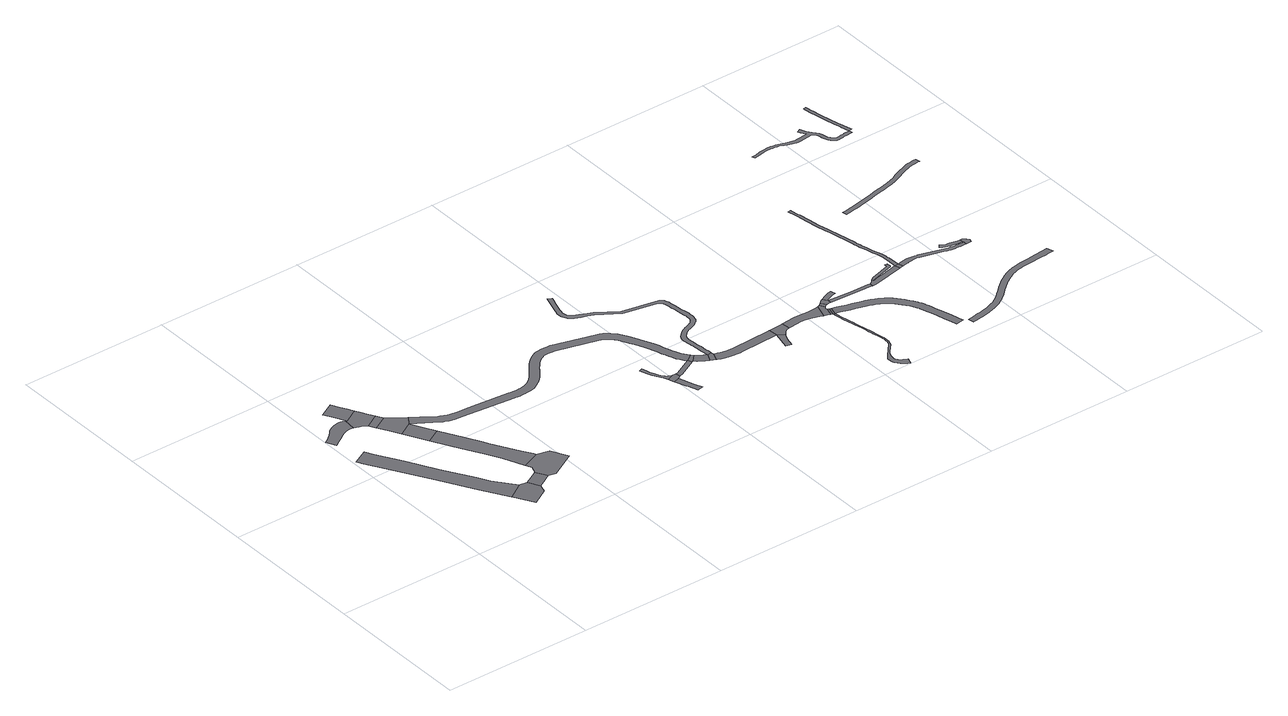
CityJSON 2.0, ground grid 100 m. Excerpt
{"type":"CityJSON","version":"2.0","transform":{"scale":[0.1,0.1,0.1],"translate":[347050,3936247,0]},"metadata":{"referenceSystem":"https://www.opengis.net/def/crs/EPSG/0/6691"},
"CityObjects":{
"road1":{"type":"Road","attributes":{"function":"1","RoadStructureAttribute.sectionType":"1"},"geometry":[{"type":"MultiSurface","lod":"1","boundaries":[[[0,1,2,3,4,5,6,7,8,9,10,11,12,13]]]}]},
"road2":{"type":"Road","attributes":{"RoadStructureAttribute.sectionType":"1"},"geometry":[{"type":"MultiSurface","lod":"1","boundaries":[[[14,15,16,17,18,19,20,21,22,23,24,25,26,27,28,29,30,31,32,33,34,35,36,37,38,39,40,41,42]]]}]},
"road3":{"type":"Road","geometry":[{"type":"MultiSurface","lod":"1","boundaries":[[[43,44,6,5,45,46,47]]]}]},
"road4":{"type":"Road","attributes":{"function":"1","RoadStructureAttribute.sectionType":"7"},"geometry":[{"type":"MultiSurface","lod":"1","boundaries":[[[48,49,50,51,52,53,54]]]}]},
"road5":{"type":"Road","geometry":[{"type":"MultiSurface","lod":"1","boundaries":[[[41,55,56,57,58,59,60,61,62,51,50,42]]]}]},
"road6":{"type":"Road","geometry":[{"type":"MultiSurface","lod":"1","boundaries":[[[59,63,64,60]]]}]},
"road7":{"type":"Road","geometry":[{"type":"MultiSurface","lod":"1","boundaries":[[[65,66,67,64,63,68,69]]]}]},
"road8":{"type":"Road","geometry":[{"type":"MultiSurface","lod":"1","boundaries":[[[70,71,44,43,72,73]]]}]},
"road9":{"type":"Road","attributes":{"function":"1","RoadStructureAttribute.sectionType":"1"},"geometry":[{"type":"MultiSurface","lod":"1","boundaries":[[[74,75,76,77,78,79,80,81,82,83,84,85,86,87]]]}]},
"road10":{"type":"Road","geometry":[{"type":"MultiSurface","lod":"1","boundaries":[[[88,89,90,81,80,91,92,70,73]]]}]},
"road11":{"type":"Road","attributes":{"RoadStructureAttribute.sectionType":"1"},"geometry":[{"type":"MultiSurface","lod":"1","boundaries":[[[93,74,87,94,65,95,96,97,98,99,100,101,102,103,104,105,106,107,108,109,110,111,112,113,114,115,116,117,118,119,120,121,122,123,124,125,126,127,128,129,130,131,132,133,134,135,136,137,138,139,140,141,142,143,144,145,146,147,148,149,150,151,152,153,154,155,156,157,158,159,160,161,162,163,164,165,166,167,168,169,170,171,172,173,174,175,176,177,178,179,180,181,182,183,184,185,186,187,188,189,190,191,192,193,194,195,196,197,198,199,200,201,202,203,204,205,206,207,208,209,210,211,212,213,214,215,216,217,218,219,220,221,222,223,224,225,226,227,228,229,230,231,232,233,234,235,236,237,238,239,240,241,242,243,244,245,246,247,248,249,250,251,252,253,66,65,69]]]}]},
"road12":{"type":"Road","attributes":{"RoadStructureAttribute.sectionType":"1"},"geometry":[{"type":"MultiSurface","lod":"1","boundaries":[[[254,255,256,257,258,259,260,261,262,263,264,265,266,267,268,269,270,271,272,273,274,275]]]}]},
"road13":{"type":"Road","attributes":{"RoadStructureAttribute.sectionType":"1"},"geometry":[{"type":"MultiSurface","lod":"1","boundaries":[[[276,277,278,279,280,281,282]]]}]},
"road14":{"type":"Road","geometry":[{"type":"MultiSurface","lod":"1","boundaries":[[[281,283,284,254,275,282]]]}]},
"road15":{"type":"Road","attributes":{"RoadStructureAttribute.sectionType":"1"},"geometry":[{"type":"MultiSurface","lod":"1","boundaries":[[[285,284,283,286,287,169]]]}]},
"road16":{"type":"Road","geometry":[{"type":"MultiSurface","lod":"1","boundaries":[[[170,169,287,288,289]]]}]},
"road17":{"type":"Road","attributes":{"RoadStructureAttribute.sectionType":"1"},"geometry":[{"type":"MultiSurface","lod":"1","boundaries":[[[290,291,292,293,289,288,294,295,296,297,298,299]]]}]},
"road18":{"type":"Road","geometry":[{"type":"MultiSurface","lod":"1","boundaries":[[[298,300,301,302,303,299]]]}]},
"road19":{"type":"Road","attributes":{"RoadStructureAttribute.sectionType":"1"},"geometry":[{"type":"MultiSurface","lod":"1","boundaries":[[[304,305,306,307,308,309,310,311,312,313,314,315,316,317,318,319,320,321,322,323,324,325,326,327,328,329,330,331,332,333,334,335,336,337,338,339,340,341,342,343,344,345,346,347,348,349,350,351,352,353,354,355,356,357,358,359,360,361,362,363,364,365,366,367,368,369,370,371,372,373,374,375,376,377,378,379,380,381,382,383,384,385,386,387,388,389,390,391,392,393,394,395,396,397,398,399,400,401,402,403,404,405,406,407,408,409,410,411,412,413,414,415,416,417,418,419,420,421,422,423,424,425,426,427,428,429,430,431,432,433,434,435,436,437,438,439,440,441,442,443,444,445,446,447,448,449,450,451,452,453,454,455,456,457,458,459,460,461,462,463,464,465,466,467,468,469,299,303]]]}]},
"road20":{"type":"Road","attributes":{"RoadStructureAttribute.sectionType":"1"},"geometry":[{"type":"MultiSurface","lod":"1","boundaries":[[[470,471,472,473,474,475,476,477,478,302,301,479,480,481,482,483,484,485,486,487,488]]]}]},
"road21":{"type":"Road","attributes":{"RoadStructureAttribute.sectionType":"1"},"geometry":[{"type":"MultiSurface","lod":"1","boundaries":[[[489,490,491,492,493,494,495,496,497,488]]]}]},
"road22":{"type":"Road","geometry":[{"type":"MultiSurface","lod":"1","boundaries":[[[498,499,500,501,502,503,504,505,470,488,497]]]}]},
"road23":{"type":"Road","attributes":{"RoadStructureAttribute.sectionType":"1"},"geometry":[{"type":"MultiSurface","lod":"1","boundaries":[[[506,507,508,509,503,502,510,511,512,513,514,515,516,517]]]}]},
"road24":{"type":"Road","geometry":[{"type":"MultiSurface","lod":"1","boundaries":[[[518,519,520,521,522,523,524,517,516,525,526]]]}]},
"road25":{"type":"Road","geometry":[{"type":"MultiSurface","lod":"1","boundaries":[[[527,528,529,518,526]]]}]},
"road26":{"type":"Road","attributes":{"RoadStructureAttribute.sectionType":"1"},"geometry":[{"type":"MultiSurface","lod":"1","boundaries":[[[527,530,531,532,528]]]}]},
"road27":{"type":"Road","attributes":{"RoadStructureAttribute.sectionType":"1"},"geometry":[{"type":"MultiSurface","lod":"1","boundaries":[[[533,534,524,523,535,536]]]}]},
"road28":{"type":"Road","geometry":[{"type":"MultiSurface","lod":"1","boundaries":[[[537,538,539,540,533,536,541,542]]]}]},
"road29":{"type":"Road","attributes":{"RoadStructureAttribute.sectionType":"1"},"geometry":[{"type":"MultiSurface","lod":"1","boundaries":[[[543,544,545,546,547,548,539,538]]]}]},
"road30":{"type":"Road","attributes":{"RoadStructureAttribute.sectionType":"1"},"geometry":[{"type":"MultiSurface","lod":"1","boundaries":[[[549,550,551,552,553,554,555,556,557,558,559,560,561,562,563,564,565,566,567,568,569,570,571,572,573,574,575,576,577,578,579,580,581,582,583,584,585,586,587,588,589,590,591,592,593,594,531,595,596,597,598,599,600,601,602,603,604,605,606,607,608,609,610,611,612,613,614,615,616,617,618,619,620,621,622,623,624,625,626,627,628,629,630,631,632,633,634,635,636,637,638,639,640,641,642,643,644,645,646,647,648,649,650,651,652,653,654,655,656,657,658,532,531,530,659,660,661,662,663,664,665,666,667,668,669,670,671,672,673,674,675,676,677,678,679,680,681,682,683,684,685,686,687,688,689,690,691,692,693,694,695,696,697,698,699,700,701,702,703,704,705,706,707,708]]]}]},
"road31":{"type":"Road","attributes":{"RoadStructureAttribute.sectionType":"1"},"geometry":[{"type":"MultiSurface","lod":"1","boundaries":[[[709,710,711,712,713,714,715,716,537,542]]]}]},
"road32":{"type":"Road","geometry":[{"type":"MultiSurface","lod":"1","boundaries":[[[717,718,719,714,713,720,721,722,723,724,725,726,727,728,729,730,731,732,733,734,735,736]]]}]},
"road33":{"type":"Road","attributes":{"RoadStructureAttribute.sectionType":"1"},"geometry":[{"type":"MultiSurface","lod":"1","boundaries":[[[735,737,738,739,740,741,742,743,744,745,746,747,748,736]]]}]},
"road34":{"type":"Road","geometry":[{"type":"MultiSurface","lod":"1","boundaries":[[[749,750,723,722]]]}]},
"road35":{"type":"Road","attributes":{"RoadStructureAttribute.sectionType":"1"},"geometry":[{"type":"MultiSurface","lod":"1","boundaries":[[[750,751,752,753,754,755,756,757,758,759,760,761,762,763,764,765,766,767,768,769,770,771,772,773,774,775,776,777,778,779,780,781,782,783,784,785,786,787,788,789,790,791,792,793,723]]]}]},
"road36":{"type":"Road","attributes":{"RoadStructureAttribute.sectionType":"1"},"geometry":[{"type":"MultiSurface","lod":"1","boundaries":[[[794,795,796,797,798,799,800,801,802,803,804,805,806,807,808,809,810,811,812,813,814,815,816,817,818,819,820,821,822,823,824,825,826,827,828,829,830,831,832,833,834,835,836,837,838,839,840,841,842,843,844,845,846,847,848,849,850,851,852,853,854,855,856,857,858,859,860,861,862,863,864,865,866,867,868,869,870,871,872,873,874,875,876,877,878]]]}]},
"road37":{"type":"Road","attributes":{"RoadStructureAttribute.sectionType":"1"},"geometry":[{"type":"MultiSurface","lod":"1","boundaries":[[[879,880,881,882,883,884,885,886,887,888,889,890,891,892,893,894,895,896,897,750,749,898,899,900,901,902,903,904,905,906,907,908,909,910,911,912,913,914,915,916,917,918]]]}]},
"road38":{"type":"Road","attributes":{"RoadStructureAttribute.sectionType":"1"},"geometry":[{"type":"MultiSurface","lod":"1","boundaries":[[[919,920,921,922,923,924,925,926,927,928,929,930,931,932,933,934]]]}]},
"road39":{"type":"Road","geometry":[{"type":"MultiSurface","lod":"1","boundaries":[[[935,936,937,938,939,940,941,942,934,933,943,944,879,918]]]}]},
"road40":{"type":"Road","attributes":{"RoadStructureAttribute.sectionType":"1"},"geometry":[{"type":"MultiSurface","lod":"1","boundaries":[[[945,946,947,948,949,950,951,952,953,954,955,956,957,958,959,960,961,962,963,964,965,966,967,968,969,970,971,972,973,974,975,976,977,978,979,980,981,982,983,984,985,986,987,988,989,990,991,992,993,994,995]]]}]},
"road41":{"type":"Road","geometry":[{"type":"MultiSurface","lod":"1","boundaries":[[[996,997,998,999,1000,1001,1002,1003,1004,1005,1006,1007,1008,1009,1010,1011,1012,1013,1014,1015,1016,1017,1018,1019,1020,1021,1022,1023,1024,1025,1026,1027,1028,1029,1030,1031,1032,1033,1034,1035,1036,1037,1038,1039,1040,1041,1042,1043,1044,1045,1046,1047,1048,1049,1050,1051,1052,1053,1054,1055,1056,1057,1058,1059,1060,1061,1062,1063,1064,1065,1066,1067,1068,1069,1070,1071,1072,1073,1074,1075,1076,1077,1078,1079,1080,1081,1082,1083,1084,1085,1086]]]}]},
"road42":{"type":"Road","attributes":{"RoadStructureAttribute.sectionType":"1"},"geometry":[{"type":"MultiSurface","lod":"1","boundaries":[[[1087,1088,1089,1090,1091,1092,1093,1094,1095,1096,1097,1098,1099,1100,1101,1102,1103,1086]]]}]}
},
"vertices":[
[23,1190,0],[47,1147,0],[82,1087,0],[261,779,0],[410,523,0],[512,349,0],[622,417,0],[518,556,0],[505,578,0],[474,631,0],[356,834,0],[246,1026,0],[152,1190,0],[123,1242,0],
[219,1566,0],[206,1569,0],[194,1570,0],[189,1570,0],[181,1569,0],[166,1567,0],[150,1563,0],[133,1557,0],[122,1552,0],[112,1545,0],[100,1536,0],[87,1523,0],[66,1501,0],[52,1488,0],[37,1476,0],[21,1465,0],[5,1456,0],[39,1395,0],[70,1413,0],[98,1431,0],[130,1452,0],[151,1464,0],[166,1472,0],[175,1475,0],[186,1477,0],[199,1478,0],[215,1477,0],[226,1475,0],[233,1562,0],
[716,334,0],[675,410,0],[514,345,0],[591,215,0],[699,280,0],
[169,1693,0],[197,1642,0],[243,1557,0],[338,1609,0],[315,1652,0],[294,1690,0],[267,1744,0],
[227,1475,0],[242,1471,0],[262,1464,0],[286,1452,0],[307,1440,0],[403,1493,0],[374,1545,0],[358,1574,0],
[332,1395,0],[427,1448,0],
[505,1308,0],[543,1362,0],[496,1397,0],[367,1331,0],[409,1255,0],
[776,465,0],[725,437,0],[767,363,0],[816,392,0],
[495,1098,0],[556,985,0],[589,925,0],[648,818,0],[650,815,0],[719,694,0],[776,556,0],[896,606,0],[886,624,0],[848,690,0],[746,868,0],[731,895,0],[669,1009,0],[591,1152,0],
[864,379,0],[1037,473,0],[977,584,0],[794,513,0],[777,465,0],
[446,1186,0],[546,1232,0],[624,1236,0],[656,1215,0],[664,1211,0],[670,1207,0],[677,1203,0],[686,1199,0],[699,1194,0],[711,1189,0],[722,1186,0],[745,1180,0],[800,1175,0],[1155,1142,0],[1165,1141,0],[1176,1140,0],[1186,1138,0],[1196,1138,0],[1209,1137,0],[1222,1138,0],[1235,1138,0],[1248,1139,0],[1263,1141,0],[1278,1143,0],[1292,1146,0],[1306,1150,0],[1323,1158,0],[1333,1164,0],[1340,1168,0],[1356,1179,0],[1371,1191,0],[1385,1204,0],[1399,1218,0],[1411,1233,0],[1424,1247,0],[1436,1263,0],[1447,1279,0],[1459,1295,0],[1471,1310,0],[1482,1323,0],[1493,1335,0],[1505,1347,0],[1518,1357,0],[1530,1364,0],[1542,1370,0],[1554,1376,0],[1567,1380,0],[1585,1382,0],[1604,1381,0],[1623,1379,0],[1641,1378,0],[1905,1307,0],[1935,1295,0],[1954,1283,0],[1961,1277,0],[1963,1275,0],[1973,1266,0],[1983,1254,0],[1986,1251,0],[1997,1235,0],[2008,1215,0],[2019,1194,0],[2029,1172,0],[2043,1144,0],[2057,1114,0],[2071,1085,0],[2083,1055,0],[2092,1028,0],[2101,1001,0],[2109,973,0],[2119,947,0],[2127,924,0],[2136,901,0],[2145,879,0],[2157,858,0],[2171,838,0],[2184,824,0],[2231,860,0],[2218,876,0],[2207,891,0],[2199,906,0],[2191,924,0],[2183,945,0],[2175,967,0],[2167,991,0],[2166,992,0],[2158,1018,0],[2149,1047,0],[2139,1076,0],[2126,1108,0],[2112,1139,0],[2097,1170,0],[2083,1199,0],[2073,1220,0],[2062,1243,0],[2048,1267,0],[2032,1290,0],[2030,1292,0],[2016,1308,0],[2002,1321,0],[1991,1331,0],[1975,1342,0],[1970,1345,0],[1964,1348,0],[1963,1349,0],[1951,1354,0],[1928,1363,0],[1652,1437,0],[1651,1437,0],[1628,1439,0],[1609,1441,0],[1583,1442,0],[1554,1439,0],[1533,1432,0],[1515,1425,0],[1499,1416,0],[1484,1406,0],[1466,1392,0],[1450,1377,0],[1437,1363,0],[1425,1349,0],[1411,1331,0],[1398,1314,0],[1388,1299,0],[1377,1285,0],[1365,1271,0],[1354,1258,0],[1343,1246,0],[1332,1236,0],[1320,1227,0],[1308,1218,0],[1296,1211,0],[1285,1207,0],[1277,1204,0],[1267,1202,0],[1255,1200,0],[1242,1199,0],[1231,1198,0],[1220,1198,0],[1209,1197,0],[1199,1198,0],[1194,1198,0],[1191,1198,0],[1182,1199,0],[1172,1200,0],[1161,1202,0],[915,1224,0],[886,1227,0],[806,1234,0],[751,1239,0],[741,1243,0],[730,1246,0],[720,1250,0],[711,1254,0],[705,1257,0],[699,1260,0],[693,1263,0],[687,1266,0],[643,1295,0],[600,1324,0],[556,1353,0],
[2019,757,0],[2012,760,0],[2004,764,0],[1996,768,0],[1989,772,0],[1980,781,0],[1973,792,0],[1966,803,0],[1959,815,0],[1947,840,0],[1937,866,0],[1928,893,0],[1919,920,0],[1900,914,0],[1909,887,0],[1918,860,0],[1928,832,0],[1942,805,0],[1949,793,0],[1956,781,0],[1965,768,0],[1975,740,0],
[2018,625,0],[2020,619,0],[2046,547,0],[2086,556,0],[2064,615,0],[2029,711,0],[1991,697,0],
[2049,727,0],[2047,759,0],
[2060,760,0],[2071,732,0],[2197,797,0],
[2206,802,0],[2246,846,0],
[2312,801,0],[2294,810,0],[2277,821,0],[2262,833,0],[2224,785,0],[2243,772,0],[2263,759,0],[2284,747,0],[2287,746,0],[2313,800,0],
[2305,737,0],[2321,730,0],[2345,786,0],[2343,803,0],
[2342,813,0],[2340,833,0],[2338,852,0],[2336,872,0],[2335,889,0],[2333,907,0],[2331,924,0],[2329,942,0],[2328,956,0],[2326,969,0],[2324,982,0],[2325,993,0],[2326,1002,0],[2328,1010,0],[2331,1019,0],[2334,1026,0],[2339,1033,0],[2346,1041,0],[2353,1048,0],[2362,1054,0],[2372,1061,0],[2384,1067,0],[2397,1073,0],[2410,1078,0],[2419,1082,0],[2430,1086,0],[2442,1091,0],[2453,1098,0],[2461,1104,0],[2468,1111,0],[2475,1119,0],[2481,1128,0],[2486,1140,0],[2489,1152,0],[2490,1163,0],[2491,1174,0],[2491,1190,0],[2490,1206,0],[2487,1221,0],[2485,1236,0],[2482,1262,0],[2479,1289,0],[2476,1316,0],[2472,1342,0],[2470,1353,0],[2469,1366,0],[2466,1379,0],[2466,1381,0],[2459,1395,0],[2453,1402,0],[2452,1403,0],[2444,1409,0],[2437,1413,0],[2195,1462,0],[2062,1552,0],[2027,1567,0],[1985,1585,0],[1981,1586,0],[1971,1589,0],[1964,1593,0],[1957,1596,0],[1951,1600,0],[1945,1604,0],[1938,1608,0],[1932,1613,0],[1927,1618,0],[1923,1622,0],[1919,1628,0],[1916,1636,0],[1914,1644,0],[1913,1651,0],[1913,1659,0],[1915,1669,0],[1919,1681,0],[1923,1695,0],[1932,1725,0],[1941,1755,0],[1951,1785,0],[1961,1815,0],[1933,1825,0],[1923,1794,0],[1913,1764,0],[1903,1734,0],[1894,1703,0],[1891,1690,0],[1886,1677,0],[1883,1663,0],[1882,1650,0],[1884,1638,0],[1888,1626,0],[1893,1615,0],[1899,1604,0],[1905,1597,0],[1912,1590,0],[1920,1584,0],[1928,1579,0],[1935,1574,0],[1944,1569,0],[1952,1565,0],[1960,1562,0],[1972,1557,0],[1984,1554,0],[1996,1550,0],[2008,1547,0],[2018,1543,0],[2028,1539,0],[2038,1535,0],[2047,1532,0],[2048,1531,0],[2185,1439,0],[2400,1395,0],[2415,1392,0],[2419,1389,0],[2426,1385,0],[2431,1381,0],[2434,1378,0],[2436,1373,0],[2437,1371,0],[2439,1362,0],[2440,1350,0],[2442,1337,0],[2446,1311,0],[2449,1285,0],[2452,1259,0],[2455,1232,0],[2457,1217,0],[2460,1202,0],[2461,1189,0],[2461,1175,0],[2460,1166,0],[2459,1157,0],[2457,1149,0],[2454,1142,0],[2451,1137,0],[2448,1134,0],[2446,1132,0],[2441,1127,0],[2436,1122,0],[2428,1118,0],[2419,1114,0],[2409,1110,0],[2398,1106,0],[2384,1100,0],[2371,1094,0],[2357,1087,0],[2344,1079,0],[2334,1071,0],[2324,1062,0],[2322,1059,0],[2316,1053,0],[2310,1047,0],[2304,1041,0],[2300,1034,0],[2297,1028,0],[2295,1023,0],[2294,1016,0],[2292,1010,0],[2300,932,0],[2301,922,0],[2302,917,0],[2303,904,0],[2305,886,0],[2307,869,0],[2308,849,0],[2310,830,0],[2312,810,0],
[2749,774,0],[2743,773,0],[2475,760,0],[2458,761,0],[2433,762,0],[2409,766,0],[2389,771,0],[2369,777,0],[2349,784,0],[2328,728,0],[2350,719,0],[2374,713,0],[2397,707,0],[2426,703,0],[2456,701,0],[2475,700,0],[2494,701,0],[2749,713,0],[2757,714,0],
[2727,592,0],[2764,584,0],[2769,605,0],[2773,621,0],[2777,637,0],[2783,653,0],[2789,665,0],[2795,676,0],[2801,686,0],
[2802,687,0],[2810,698,0],[2820,708,0],[2832,718,0],[2857,724,0],[2851,782,0],[2847,781,0],[2759,775,0],
[3094,791,0],[3046,788,0],[2989,789,0],[2945,791,0],[2932,732,0],[2946,733,0],[2981,732,0],[3016,724,0],[3054,713,0],[3088,702,0],[3092,701,0],[3120,792,0],
[3151,740,0],[3148,743,0],[3148,749,0],[3148,755,0],[3150,761,0],[3157,768,0],[3138,802,0],[3123,691,0],[3135,687,0],
[3147,684,0],[3163,736,0],[3158,738,0],
[3148,679,0],[3158,681,0],[3174,733,0],
[3155,814,0],[3146,806,0],[3167,774,0],[3182,780,0],
[3210,807,0],[3204,810,0],[3189,838,0],[3180,833,0],[3198,783,0],[3209,782,0],
[3234,823,0],[3268,837,0],[3286,840,0],[3280,873,0],[3259,869,0],[3220,854,0],
[3207,47,0],[3204,47,0],[3190,53,0],[3177,59,0],[3163,64,0],[3158,71,0],[3153,78,0],[3149,84,0],[3147,89,0],[3145,96,0],[3145,97,0],[3144,108,0],[3145,121,0],[3145,122,0],[3147,137,0],[3158,162,0],[3167,172,0],[3176,182,0],[3185,192,0],[3193,202,0],[3200,210,0],[3208,217,0],[3215,226,0],[3216,227,0],[3221,235,0],[3224,244,0],[3227,253,0],[3229,262,0],[3230,271,0],[3231,295,0],[3229,308,0],[3227,319,0],[3222,343,0],[3218,366,0],[3217,373,0],[3214,391,0],[3209,416,0],[3204,440,0],[3199,465,0],[3194,489,0],[3189,514,0],[3183,539,0],[3178,563,0],[3172,596,0],[3166,630,0],[3160,663,0],[3192,670,0],[3223,661,0],[3254,652,0],[3285,644,0],[3315,635,0],[3341,627,0],[3366,620,0],[3389,612,0],[3412,602,0],[3427,595,0],[3441,587,0],[3455,578,0],[3467,570,0],[3482,556,0],[3496,541,0],[3509,525,0],[3522,507,0],[3524,505,0],[3536,488,0],[3549,469,0],[3560,449,0],[3571,429,0],[3577,414,0],[3578,410,0],[3585,389,0],[3592,367,0],[3598,345,0],[3614,293,0],[3628,241,0],[3641,188,0],[3650,157,0],[3705,164,0],[3695,202,0],[3681,255,0],[3667,308,0],[3651,361,0],[3644,383,0],[3638,405,0],[3630,429,0],[3628,433,0],[3621,452,0],[3613,467,0],[3609,475,0],[3595,498,0],[3581,519,0],[3566,540,0],[3562,546,0],[3552,559,0],[3537,577,0],[3520,596,0],[3502,612,0],[3485,624,0],[3469,634,0],[3452,644,0],[3435,652,0],[3409,663,0],[3382,672,0],[3379,673,0],[3356,680,0],[3331,687,0],[3300,697,0],[3269,705,0],[3238,714,0],[3208,723,0],[3151,661,0],[3156,628,0],[3162,594,0],[3168,561,0],[3170,553,0],[3174,536,0],[3179,512,0],[3184,487,0],[3190,463,0],[3195,438,0],[3199,414,0],[3204,389,0],[3204,385,0],[3206,376,0],[3208,364,0],[3213,341,0],[3218,317,0],[3219,306,0],[3221,295,0],[3220,272,0],[3219,264,0],[3217,255,0],[3215,247,0],[3212,239,0],[3207,232,0],[3201,224,0],[3193,217,0],[3186,209,0],[3177,198,0],[3168,188,0],[3160,178,0],[3148,165,0],[3113,124,0],[3113,122,0],[3112,109,0],[3113,94,0],[3116,78,0],[3120,70,0],[3121,68,0],[3127,60,0],[3132,53,0],[3137,46,0],[3143,39,0],[3149,33,0],[3156,27,0],[3162,21,0],[3169,16,0],[3176,12,0],[3184,8,0],[3191,4,0],
[3218,782,0],[3433,771,0],[3456,770,0],[3494,768,0],[3507,767,0],[3508,792,0],[3495,792,0],[3369,798,0],
[3529,803,0],[3522,799,0],[3518,796,0],[3528,766,0],[3549,771,0],[3747,814,0],[3739,849,0],[3726,847,0],[3702,842,0],[3678,837,0],[3656,831,0],[3634,826,0],[3612,821,0],[3590,816,0],[3573,812,0],[3556,808,0],[3542,806,0],[3542,807,0],[3545,810,0],[3539,816,0],
[3707,859,0],[3712,865,0],[3713,872,0],[3713,877,0],[3713,882,0],[3712,893,0],[3694,892,0],[3695,881,0],[3695,876,0],[3695,875,0],[3562,834,0],[3551,826,0],
[3772,820,0],[3764,854,0],
[3760,919,0],[3758,934,0],[3756,951,0],[3755,963,0],[3752,978,0],[3749,993,0],[3746,1010,0],[3737,1040,0],[3728,1071,0],[3720,1101,0],[3713,1131,0],[3709,1150,0],[3705,1169,0],[3703,1185,0],[3666,1370,0],[3662,1386,0],[3646,1457,0],[3634,1529,0],[3622,1602,0],[3619,1617,0],[3612,1660,0],[3610,1674,0],[3590,1671,0],[3600,1613,0],[3602,1598,0],[3614,1526,0],[3627,1453,0],[3642,1381,0],[3650,1354,0],[3651,1349,0],[3683,1183,0],[3686,1165,0],[3688,1152,0],[3689,1146,0],[3693,1127,0],[3701,1096,0],[3709,1065,0],[3718,1035,0],[3726,1005,0],[3730,989,0],[3732,975,0],[3734,966,0],[3735,918,0],
[3752,113,0],[3760,114,0],[3781,117,0],[3801,121,0],[3820,124,0],[3839,128,0],[3858,132,0],[3877,137,0],[3900,144,0],[3924,151,0],[3947,159,0],[3969,169,0],[3991,181,0],[4012,196,0],[4027,208,0],[4032,212,0],[4052,228,0],[4069,243,0],[4085,259,0],[4102,274,0],[4119,289,0],[4138,304,0],[4157,318,0],[4177,331,0],[4197,343,0],[4214,352,0],[4231,360,0],[4248,367,0],[4266,373,0],[4283,378,0],[4301,381,0],[4319,384,0],[4328,385,0],[4336,386,0],[4359,388,0],[4360,388,0],[4381,389,0],[4403,390,0],[4425,391,0],[4457,394,0],[4490,397,0],[4523,401,0],[4556,405,0],[4542,448,0],[4496,440,0],[4408,431,0],[4401,430,0],[4379,429,0],[4356,428,0],[4332,426,0],[4313,424,0],[4294,421,0],[4274,417,0],[4265,415,0],[4254,412,0],[4234,405,0],[4214,396,0],[4196,388,0],[4178,378,0],[4156,365,0],[4134,351,0],[4114,336,0],[4094,320,0],[4075,304,0],[4058,288,0],[4042,273,0],[4026,259,0],[4019,253,0],[4007,243,0],[3988,228,0],[3969,215,0],[3951,204,0],[3932,196,0],[3912,189,0],[3889,182,0],[3866,176,0],[3849,171,0],[3831,167,0],[3812,164,0],[3794,160,0],[3774,157,0],[3754,154,0],[3733,151,0],[3732,151,0],[3740,110,0],
[4203,797,0],[4190,797,0],[4176,797,0],[4160,797,0],[4149,798,0],[4138,798,0],[4128,799,0],[4117,800,0],[4110,802,0],[4097,804,0],[4081,808,0],[3907,856,0],[3904,856,0],[3889,860,0],[3879,861,0],[3851,866,0],[3840,868,0],[3804,863,0],[3785,859,0],[3804,827,0],[3816,828,0],[3819,829,0],[3827,830,0],[3879,836,0],[3884,835,0],[3898,832,0],[3905,830,0],[4062,787,0],[4071,785,0],[4092,779,0],[4096,779,0],[4114,776,0],[4116,775,0],[4125,774,0],[4137,774,0],[4148,773,0],[4159,772,0],[4176,772,0],[4192,772,0],[4202,773,0],
[4182,828,0],[4131,837,0],[4121,839,0],[4107,841,0],[4092,844,0],[4084,850,0],[4071,860,0],[4056,841,0],[4072,828,0],[4086,821,0],[4100,817,0],[4117,814,0],[4177,804,0],[4197,803,0],[4198,803,0],[4201,826,0],
[4209,773,0],[4225,773,0],[4240,772,0],[4246,797,0],[4234,808,0],[4231,811,0],[4219,823,0],[4214,825,0],[4202,800,0],[4203,798,0],
[4507,1640,0],[4497,1639,0],[4480,1638,0],[4463,1636,0],[4445,1634,0],[4425,1629,0],[4405,1622,0],[4387,1615,0],[4368,1608,0],[4341,1597,0],[4314,1584,0],[4288,1571,0],[4262,1561,0],[4228,1550,0],[4193,1542,0],[4156,1534,0],[4120,1526,0],[4079,1517,0],[4039,1507,0],[3999,1498,0],[3959,1490,0],[3928,1484,0],[3897,1479,0],[3866,1473,0],[3835,1468,0],[3840,1438,0],[3871,1444,0],[3902,1449,0],[3934,1455,0],[3965,1461,0],[4006,1469,0],[4046,1478,0],[4086,1488,0],[4126,1497,0],[4146,1501,0],[4162,1505,0],[4199,1513,0],[4236,1521,0],[4273,1532,0],[4300,1544,0],[4327,1557,0],[4353,1569,0],[4379,1580,0],[4397,1587,0],[4415,1594,0],[4433,1600,0],[4451,1604,0],[4466,1607,0],[4482,1608,0],[4499,1609,0],[4513,1610,0],
[4376,2110,0],[4358,2108,0],[4341,2106,0],[4340,2106,0],[4322,2104,0],[4308,2102,0],[4296,2099,0],[4285,2098,0],[4277,2099,0],[4275,2101,0],[4272,2102,0],[4265,2108,0],[4258,2116,0],[4253,2123,0],[4245,2137,0],[4241,2155,0],[4237,2174,0],[4237,2175,0],[4230,2195,0],[4218,2214,0],[4204,2231,0],[4192,2247,0],[4181,2262,0],[4177,2270,0],[4173,2279,0],[4169,2287,0],[4165,2296,0],[4142,2286,0],[4146,2277,0],[4150,2268,0],[4154,2259,0],[4159,2250,0],[4169,2236,0],[4147,2233,0],[4070,2225,0],[4063,2226,0],[4052,2229,0],[4051,2229,0],[4040,2231,0],[4029,2234,0],[4015,2239,0],[4002,2244,0],[3987,2250,0],[3972,2254,0],[3957,2258,0],[3941,2260,0],[3925,2262,0],[3908,2263,0],[3873,2262,0],[3839,2257,0],[3805,2249,0],[3775,2244,0],[3781,2224,0],[3809,2230,0],[3842,2237,0],[3875,2242,0],[3908,2243,0],[3923,2242,0],[3938,2241,0],[3953,2238,0],[3967,2235,0],[3981,2231,0],[3994,2225,0],[4014,2217,0],[4040,2206,0],[4067,2200,0],[4078,2199,0],[4100,2198,0],[4186,2208,0],[4191,2208,0],[4197,2201,0],[4198,2200,0],[4207,2185,0],[4213,2168,0],[4217,2149,0],[4222,2129,0],[4231,2110,0],[4239,2100,0],[4247,2090,0],[4257,2082,0],[4269,2075,0],[4285,2073,0],[4300,2075,0],[4313,2077,0],[4325,2079,0],[4343,2081,0],[4361,2083,0],[4373,2085,0],[4379,2085,0],[4389,2086,0],[4384,2111,0],
[4406,2114,0],[4397,2147,0],[4388,2182,0],[4379,2216,0],[4365,2279,0],[4353,2342,0],[4343,2399,0],[4341,2405,0],[4332,2454,0],[4313,2450,0],[4322,2401,0],[4333,2338,0],[4343,2285,0],[4345,2275,0],[4359,2212,0],[4368,2177,0],[4371,2166,0]
]}
